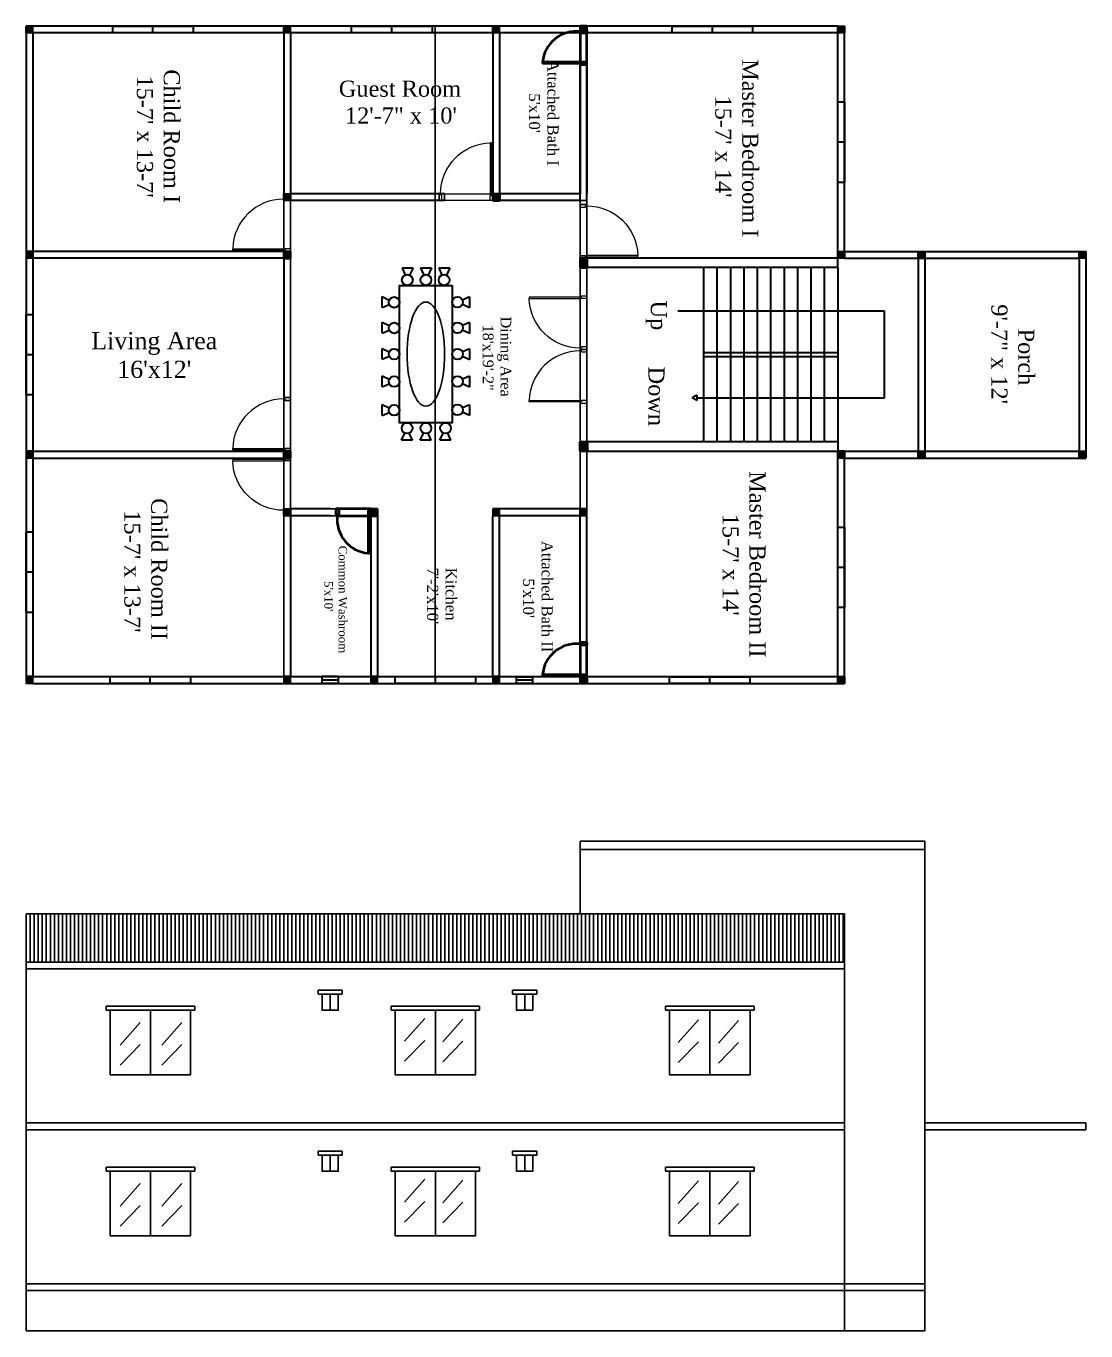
# Model space of a CAD drawing. Header units: inches. Extents: x -79350 to 491628, y -93215 to 155882.
# Drawn here: x 28920 to 29710, y -1580 to -607 of the extents above; entities that cross this region are included whole.
import ezdxf

# ---------------------------------------------------------------- set-up
doc = ezdxf.new("R2010")
doc.units = ezdxf.units.IN
doc.header["$MEASUREMENT"] = 0
doc.layers.get('0').update_dxf_attribs({"lineweight": 30})
for name, color, linetype, lineweight in [('Column', 1, 'Continuous', 30), ('Door window', 250, 'Continuous', 15), ('Letter', 7, 'Continuous', 20)]:
    doc.layers.add(name, color=color, linetype=linetype, lineweight=lineweight)
doc.layers.add('Door', color=7, linetype='Continuous', lineweight=40, true_color=0x763422)
doc.layers.add('Window', color=7, linetype='Continuous', lineweight=30, true_color=0x6b99dd)
for name, color, linetype in [('Furnitures', 30, 'Continuous'), ('Stairs', 7, 'Continuous'), ('Wall', 7, 'Continuous')]:
    doc.layers.add(name, color=color, linetype=linetype)
doc.styles.get("Standard").update_dxf_attribs({"font": 'times.ttf', "height": 12})
pattern_1 = [(315, (34111.52119, 4414.67365), (0.0883883476, 0.0883883476), [])]

# ---------------------------------------------------------------- blocks, each defined once
blk = doc.blocks.new('d1n')
at = {"color": 1}
blk.add_lwpolyline([(-1187.24, 1281.39), (-1192.24, 1281.39), (-1192.24, 1241.39), (-1187.24, 1241.39)], close=True, dxfattribs=at)
at = {"layer": 'Door window', "color": 1}
for points in [[(-1192.24, 1281.39), (-1192.24, 1279.39), (-1188.24, 1279.39), (-1188.24, 1280.39), (-1187.24, 1280.39), (-1187.24, 1281.39), (-1192.24, 1281.39)], [(-1187.24, 1280.39), (-1149.24, 1280.39), (-1149.24, 1279.39), (-1187.24, 1279.39), (-1187.24, 1280.39)], [(-1192.24, 1241.39), (-1192.24, 1243.39), (-1188.24, 1243.39), (-1188.24, 1242.39), (-1187.24, 1242.39), (-1187.24, 1241.39), (-1192.24, 1241.39)]]:
    blk.add_lwpolyline(points, dxfattribs=at)
blk.add_arc((-1187.24, 1280.4), 38.01, 270, 358.4722, dxfattribs=at)

msp = doc.modelspace()

# ---------------------------------------------------------------- hatches: boundary and pattern name
at = {"layer": 'Column'}
h = msp.add_hatch(dxfattribs=at)
h.set_pattern_fill('ANSI31', color=256, angle=-90)
h.set_pattern_definition(pattern_1)
h.paths.add_polyline_path([(29704.96, -779.75), (29709.93, -779.75), (29709.93, -774.75), (29704.96, -774.75)])
h.paths.add_polyline_path([(29704.96, -923.75), (29704.96, -928.75), (29709.93, -928.75), (29709.93, -923.75)])
h.paths.add_polyline_path([(29589.93, -779.75), (29589.93, -774.75), (29584.96, -774.75), (29584.96, -779.75)])
h.paths.add_polyline_path([(29589.93, -928.75), (29589.93, -923.75), (29584.96, -923.75), (29584.96, -928.75)])
h.paths.add_polyline_path([(29529.93, -779.75), (29529.93, -774.75), (29524.96, -774.75), (29524.96, -779.75)])
h.paths.add_polyline_path([(29529.93, -611.75), (29529.93, -606.75), (29524.96, -606.75), (29524.96, -611.75)])
h.paths.add_polyline_path([(29529.93, -928.75), (29529.93, -923.75), (29524.96, -923.75), (29524.96, -928.75)])
h.paths.add_polyline_path([(29524.96, -1096.75), (29529.93, -1096.75), (29529.93, -1091.75), (29524.96, -1091.75)])
h.paths.add_polyline_path([(29337.93, -611.75), (29337.93, -606.75), (29332.96, -606.75), (29332.96, -611.75)])
h.paths.add_polyline_path([(29337.93, -779.75), (29332.93, -779.75), (29332.93, -786.75), (29337.93, -786.75)])
h.paths.add_polyline_path([(29337.93, -966.75), (29332.93, -966.75), (29332.93, -971.75), (29337.93, -971.75)])
h.paths.add_polyline_path([(29338.22, -923.75), (29338.22, -916.75), (29332.93, -916.75), (29332.93, -923.75)])
h.paths.add_polyline_path([(29337.93, -1096.75), (29337.93, -1091.75), (29332.93, -1091.75), (29332.93, -1096.75)])
h.paths.add_polyline_path([(29116.93, -606.75), (29111.93, -606.75), (29111.93, -611.75), (29116.93, -611.75)])
h.paths.add_polyline_path([(29116.93, -736.75), (29116.93, -731.75), (29111.96, -731.75), (29111.96, -736.75)])
h.paths.add_polyline_path([(29116.93, -779.75), (29116.93, -774.74), (29111.93, -774.75), (29111.93, -779.75)])
h.paths.add_polyline_path([(29116.93, -923.75), (29111.93, -923.75), (29111.93, -928.75), (29116.93, -928.75)])
h.paths.add_polyline_path([(29111.96, -971.75), (29116.93, -971.75), (29116.93, -966.75), (29111.96, -966.75)])
h.paths.add_polyline_path([(29181.93, -971.75), (29181.93, -966.75), (29176.93, -966.75), (29176.93, -971.75)])
h.paths.add_polyline_path([(29272.93, -971.74), (29272.93, -966.75), (29267.93, -966.75), (29267.93, -971.74)])
h.paths.add_polyline_path([(29272.93, -1096.75), (29272.93, -1091.75), (29267.93, -1091.75), (29267.93, -1096.75)])
h.paths.add_polyline_path([(29181.93, -1096.75), (29181.93, -1091.75), (29176.93, -1091.75), (29176.93, -1096.75)])
h.paths.add_polyline_path([(29116.93, -1096.75), (29116.93, -1091.75), (29111.93, -1091.75), (29111.93, -1096.75)])
h.paths.add_polyline_path([(28924.93, -611.75), (28924.93, -606.75), (28919.93, -606.75), (28919.93, -611.75)])
h.paths.add_polyline_path([(28924.93, -779.75), (28924.93, -774.75), (28919.93, -774.75), (28919.93, -779.75)])
h.paths.add_polyline_path([(28924.93, -923.75), (28919.93, -923.75), (28919.93, -928.75), (28924.93, -928.75)])
h.paths.add_polyline_path([(28924.93, -1096.75), (28924.93, -1091.75), (28919.93, -1091.75), (28919.93, -1096.75)])
h = msp.add_hatch(dxfattribs=at)
h.set_pattern_fill('ANSI31', color=256, angle=-90)
h.set_pattern_definition(pattern_1)
h.paths.add_polyline_path([(29272.93, -611.75), (29272.93, -606.75), (29267.93, -606.75), (29267.93, -611.75)])
h.paths.add_polyline_path([(29272.93, -736.75), (29272.93, -731.75), (29267.93, -731.75), (29267.93, -736.75)])

# ---------------------------------------------------------------- linework, layer by layer
for p, q in [((28924.93, -606.75), (28919.93, -606.75)), ((28919.93, -611.75), (28919.93, -606.75)), ((28919.93, -611.75), (28919.93, -1091.75)), ((29524.93, -606.75), (28924.93, -606.75)), ((28924.93, -611.75), (28924.93, -1091.75)), ((29524.93, -611.75), (28924.93, -611.75)), ((29111.93, -611.75), (29111.93, -736.75)), ((29116.93, -611.75), (29116.93, -736.75)), ((29267.93, -611.75), (29267.93, -731.75)), ((29272.93, -611.75), (29272.93, -731.75)), ((29524.93, -606.75), (29529.93, -606.75)), ((29524.93, -779.75), (29524.93, -611.75)), ((29529.93, -611.75), (29529.93, -606.75)), ((29529.93, -774.75), (29529.93, -611.75)), ((29332.93, -736.75), (29332.93, -635.08)), ((29332.93, -635.08), (29332.93, -731.75)), ((29337.93, -736.75), (29337.93, -635.75)), ((29337.93, -635.75), (29337.93, -731.75)), ((29231.93, -731.75), (29116.93, -731.75)), ((29231.93, -736.75), (29116.93, -736.75)), ((29332.93, -731.75), (29267.93, -731.75)), ((29332.93, -736.75), (29267.93, -736.75)), ((29111.93, -774.75), (28924.93, -774.75)), ((29116.93, -774.74), (29116.93, -779.75)), ((29529.93, -774.75), (29704.93, -774.75)), ((29704.93, -774.75), (29709.93, -774.75)), ((29709.93, -779.75), (29709.93, -774.75)), ((29111.93, -779.75), (28924.93, -779.75)), ((29111.93, -779.75), (29111.93, -885.75)), ((29332.93, -786.75), (29332.93, -779.75)), ((29380.93, -786.75), (29332.93, -786.75)), ((29337.93, -779.75), (29337.93, -779.63)), ((29524.93, -779.75), (29337.93, -779.75)), ((29524.93, -786.75), (29380.93, -786.75)), ((29529.93, -779.75), (29524.93, -779.75)), ((29524.93, -786.75), (29524.93, -779.75)), ((29529.93, -779.75), (29704.93, -779.75)), ((29584.93, -779.75), (29584.93, -923.75)), ((29589.93, -779.75), (29589.93, -923.75)), ((29704.93, -779.75), (29704.93, -923.75)), ((29709.93, -779.75), (29709.93, -923.75)), ((28924.93, -923.75), (29111.93, -923.75)), ((29116.93, -923.75), (29116.93, -928.75)), ((29380.93, -916.75), (29332.93, -916.75)), ((29332.93, -916.75), (29332.93, -923.75)), ((29337.93, -923.75), (29524.93, -923.75)), ((29524.93, -916.75), (29380.93, -916.75)), ((29524.93, -916.75), (29524.93, -923.75)), ((29524.93, -1091.75), (29524.93, -923.75)), ((29529.93, -923.75), (29524.93, -923.75)), ((29529.93, -923.75), (29704.93, -923.75)), ((29709.93, -923.75), (29709.93, -928.75)), ((28924.93, -928.75), (29111.93, -928.75)), ((29529.93, -1091.75), (29529.93, -928.75)), ((29529.93, -928.75), (29704.93, -928.75)), ((29704.93, -928.75), (29709.93, -928.75)), ((29116.93, -966.75), (29116.93, -1091.75)), ((29146.93, -966.75), (29116.93, -966.75)), ((29146.93, -971.75), (29116.93, -971.75)), ((29176.93, -971.75), (29176.93, -1091.75)), ((29181.93, -971.75), (29181.93, -1091.75)), ((29332.93, -966.75), (29267.93, -966.75)), ((29267.93, -1091.75), (29267.93, -971.75)), ((29272.93, -1091.75), (29272.93, -971.75)), ((29332.93, -971.75), (29272.93, -971.75)), ((29332.93, -1067.75), (29332.93, -966.75)), ((29332.93, -1067.75), (29332.93, -971.75)), ((29337.93, -1067.75), (29337.93, -966.75)), ((28919.93, -1091.75), (28919.93, -1096.75)), ((28924.93, -1096.75), (28919.93, -1096.75)), ((28924.93, -1091.75), (29524.93, -1091.75)), ((28924.93, -1096.75), (29524.93, -1096.75)), ((29524.93, -1096.75), (29529.93, -1096.75)), ((29529.93, -1091.75), (29529.93, -1096.75))]:
    msp.add_line(p, q)
at = {"color": 30}
for p, q in [((29200.22, -787.05), (29208.35, -787.05)), ((29200.22, -787.05), (29202.52, -792.35)), ((29208.35, -787.05), (29205.82, -792.41)), ((29214.04, -787.05), (29222.17, -787.05)), ((29214.04, -787.05), (29216.33, -792.35)), ((29222.17, -787.05), (29219.64, -792.41)), ((29227.6, -787.05), (29235.73, -787.05)), ((29227.6, -787.05), (29229.89, -792.35)), ((29235.73, -787.05), (29233.2, -792.41)), ((29185.33, -816.57), (29185.33, -808.44)), ((29185.33, -808.44), (29190.69, -810.97)), ((29185.33, -816.57), (29190.63, -814.28)), ((29250.48, -816.81), (29245.12, -814.28)), ((29250.48, -808.67), (29245.18, -810.97)), ((29250.48, -808.67), (29250.48, -816.81)), ((29185.33, -835.68), (29185.33, -827.54)), ((29185.33, -827.54), (29190.69, -830.07)), ((29185.33, -835.68), (29190.63, -833.38)), ((29250.52, -835.9), (29245.17, -833.37)), ((29250.52, -827.77), (29245.22, -830.06)), ((29250.52, -827.77), (29250.52, -835.9)), ((29185.33, -855.18), (29185.33, -847.05)), ((29185.33, -847.05), (29190.69, -849.58)), ((29185.33, -855.18), (29190.63, -852.89)), ((29250.52, -855.54), (29245.17, -853.01)), ((29250.52, -847.4), (29245.22, -849.7)), ((29250.52, -847.4), (29250.52, -855.54)), ((29185.33, -875.66), (29185.33, -867.52)), ((29185.33, -867.52), (29190.69, -870.05)), ((29185.33, -875.66), (29190.63, -873.36)), ((29250.52, -875.88), (29245.17, -873.35)), ((29250.52, -867.75), (29245.22, -870.04)), ((29250.52, -867.75), (29250.52, -875.88)), ((29185.33, -897.04), (29185.33, -888.9)), ((29185.33, -888.9), (29190.69, -891.43)), ((29185.33, -897.04), (29190.63, -894.74)), ((29250.52, -897.13), (29245.17, -894.6)), ((29250.52, -889), (29245.22, -891.3)), ((29250.52, -889), (29250.52, -897.13)), ((29199.72, -915.53), (29202.25, -910.18)), ((29207.85, -915.53), (29205.56, -910.23)), ((29213.68, -915.53), (29216.21, -910.18)), ((29221.82, -915.53), (29219.52, -910.23)), ((29228.36, -915.53), (29230.89, -910.18)), ((29236.49, -915.53), (29234.2, -910.23)), ((29207.85, -915.53), (29199.72, -915.53)), ((29221.82, -915.53), (29213.68, -915.53)), ((29236.49, -915.53), (29228.36, -915.53))]:
    msp.add_line(p, q, dxfattribs=at)
at = {"color": 200}
for p, q in [((29424.93, -786.75), (29424.93, -916.75)), ((29434.93, -786.75), (29434.93, -916.75)), ((29444.93, -786.75), (29444.93, -916.75)), ((29454.93, -786.75), (29454.93, -916.75)), ((29464.93, -786.75), (29464.93, -916.75)), ((29474.93, -786.75), (29474.93, -916.75)), ((29484.93, -786.75), (29484.93, -916.75)), ((29494.93, -786.75), (29494.93, -916.75)), ((29504.93, -786.75), (29504.93, -916.75)), ((29514.93, -786.75), (29514.93, -916.75)), ((29524.93, -786.75), (29524.93, -916.75)), ((29559.85, -819.36), (29405.69, -819.36)), ((29559.85, -883.84), (29559.85, -819.36)), ((29524.93, -850.25), (29424.93, -850.25)), ((29524.93, -853.25), (29424.93, -853.25)), ((29419.96, -881.81), (29416.53, -883.84)), ((29416.53, -883.84), (29416.53, -883.84)), ((29419.96, -885.85), (29416.53, -883.84)), ((29419.96, -881.81), (29419.96, -885.85)), ((29419.96, -883.84), (29559.85, -883.84))]:
    msp.add_line(p, q, dxfattribs=at)
at = {"color": 30}
msp.add_lwpolyline([(29237.53, -800.05), (29237.53, -902.54), (29198.33, -902.54), (29198.33, -800.05)], close=True, dxfattribs=at)
for centre in [(29204.11, -796.04), (29217.93, -796.04), (29231.49, -796.04), (29194.31, -812.68), (29241.5, -812.56), (29194.31, -831.79), (29241.54, -831.66), (29194.31, -851.29), (29241.54, -851.29), (29194.31, -871.77), (29241.54, -871.64), (29194.31, -893.15), (29241.54, -892.89), (29203.96, -906.55), (29217.93, -906.55), (29232.6, -906.55)]:
    msp.add_circle(centre, 4.01, dxfattribs=at)
at = {"layer": 'Column'}
for p, q in [((28924.93, -606.75), (28919.93, -606.75)), ((28919.93, -606.75), (28919.93, -611.75)), ((28924.93, -611.75), (28919.93, -611.75)), ((28924.93, -611.75), (28924.93, -606.75)), ((29111.93, -611.75), (29111.93, -606.75)), ((29116.93, -606.75), (29111.93, -606.75)), ((29116.93, -611.75), (29111.93, -611.75)), ((29116.93, -611.75), (29116.93, -606.75)), ((29267.93, -611.75), (29267.93, -606.75)), ((29272.93, -606.75), (29267.93, -606.75)), ((29272.93, -611.75), (29267.93, -611.75)), ((29272.93, -611.75), (29272.93, -606.75)), ((29332.96, -611.75), (29332.96, -606.75)), ((29332.96, -606.75), (29337.93, -606.75)), ((29337.93, -611.75), (29332.96, -611.75)), ((29337.93, -606.75), (29337.93, -611.75)), ((29524.96, -611.75), (29524.96, -606.75)), ((29524.96, -606.75), (29529.93, -606.75)), ((29529.93, -611.75), (29524.96, -611.75)), ((29529.93, -606.75), (29529.93, -611.75)), ((29111.96, -736.75), (29111.96, -731.75)), ((29111.96, -731.75), (29116.93, -731.75)), ((29116.93, -736.75), (29111.96, -736.75)), ((29116.93, -731.75), (29116.93, -736.75)), ((29267.93, -736.75), (29267.93, -731.75)), ((29267.93, -731.75), (29272.93, -731.75)), ((29272.93, -736.75), (29267.93, -736.75)), ((29272.93, -731.75), (29272.93, -736.75)), ((28924.93, -774.75), (28919.93, -774.75)), ((28919.93, -774.75), (28919.93, -779.75)), ((28924.93, -779.75), (28924.93, -774.75)), ((29111.93, -774.75), (29116.93, -774.74)), ((29111.93, -779.75), (29111.93, -774.75)), ((29116.93, -774.74), (29116.93, -779.75)), ((29524.96, -779.75), (29524.96, -774.75)), ((29524.96, -774.75), (29529.93, -774.75)), ((29529.93, -774.75), (29529.93, -779.75)), ((29584.96, -779.75), (29584.96, -774.75)), ((29584.96, -774.75), (29589.93, -774.75)), ((29589.93, -774.75), (29589.93, -779.75)), ((29704.96, -779.75), (29704.96, -774.75)), ((29704.96, -774.75), (29709.93, -774.75)), ((29709.93, -774.75), (29709.93, -779.75)), ((28924.93, -779.75), (28919.93, -779.75)), ((29116.93, -779.75), (29111.93, -779.75)), ((29332.93, -786.75), (29332.93, -779.75)), ((29332.93, -779.75), (29337.93, -779.75)), ((29337.93, -786.75), (29332.93, -786.75)), ((29337.93, -779.75), (29337.93, -786.75)), ((29529.93, -779.75), (29524.96, -779.75)), ((29589.93, -779.75), (29584.96, -779.75)), ((29709.93, -779.75), (29704.96, -779.75)), ((28924.93, -923.75), (28919.93, -923.75)), ((28919.93, -923.75), (28919.93, -928.75)), ((28924.93, -928.75), (28924.93, -923.75)), ((29111.93, -928.75), (29111.93, -923.75)), ((29116.93, -923.75), (29111.93, -923.75)), ((29116.93, -923.75), (29116.93, -928.75)), ((29332.93, -923.75), (29332.93, -916.75)), ((29332.93, -916.75), (29338.22, -916.75)), ((29338.22, -923.75), (29332.93, -923.75)), ((29338.22, -916.75), (29338.22, -923.75)), ((29524.96, -928.75), (29524.96, -923.75)), ((29524.96, -923.75), (29529.93, -923.75)), ((29529.93, -923.75), (29529.93, -928.75)), ((29584.96, -928.75), (29584.96, -923.75)), ((29584.96, -923.75), (29589.93, -923.75)), ((29589.93, -923.75), (29589.93, -928.75)), ((29704.96, -928.75), (29704.96, -923.75)), ((29704.96, -923.75), (29709.93, -923.75)), ((29709.93, -923.75), (29709.93, -928.75)), ((28924.93, -928.75), (28919.93, -928.75)), ((29116.93, -928.75), (29111.93, -928.75)), ((29529.93, -928.75), (29524.96, -928.75)), ((29589.93, -928.75), (29584.96, -928.75)), ((29709.93, -928.75), (29704.96, -928.75)), ((29111.96, -971.75), (29111.96, -966.75)), ((29111.96, -966.75), (29116.93, -966.75)), ((29116.93, -971.75), (29111.96, -971.75)), ((29116.93, -966.75), (29116.93, -971.75)), ((29176.93, -971.75), (29176.93, -966.75)), ((29176.93, -966.75), (29181.93, -966.75)), ((29181.93, -971.75), (29176.93, -971.75)), ((29181.93, -966.75), (29181.93, -971.75)), ((29267.93, -971.75), (29267.88, -971.75)), ((29272.93, -966.74), (29267.93, -966.74)), ((29267.93, -966.74), (29267.93, -971.74)), ((29272.93, -971.74), (29267.93, -971.74)), ((29272.93, -971.74), (29272.93, -966.74)), ((29337.93, -966.75), (29332.93, -966.75)), ((29332.93, -966.75), (29332.93, -971.75)), ((29337.93, -971.75), (29332.93, -971.75)), ((29337.93, -971.75), (29337.93, -966.75)), ((28924.93, -1091.75), (28919.93, -1091.75)), ((28919.93, -1091.75), (28919.93, -1096.75)), ((28924.93, -1096.75), (28919.93, -1096.75)), ((28924.93, -1096.75), (28924.93, -1091.75)), ((29116.93, -1091.75), (29111.93, -1091.75)), ((29111.93, -1091.75), (29111.93, -1096.75)), ((29116.93, -1096.75), (29111.93, -1096.75)), ((29116.93, -1096.75), (29116.93, -1091.75)), ((29181.93, -1091.75), (29176.93, -1091.75)), ((29176.93, -1091.75), (29176.93, -1096.75)), ((29181.93, -1096.75), (29176.93, -1096.75)), ((29181.93, -1096.75), (29181.93, -1091.75)), ((29272.93, -1091.75), (29267.93, -1091.75)), ((29267.93, -1091.75), (29267.93, -1096.75)), ((29272.93, -1096.75), (29267.93, -1096.75)), ((29272.93, -1096.75), (29272.93, -1091.75)), ((29332.93, -1096.75), (29332.93, -1091.75)), ((29332.93, -1091.75), (29337.93, -1091.75)), ((29337.93, -1096.75), (29332.93, -1096.75)), ((29337.93, -1091.75), (29337.93, -1096.75)), ((29524.96, -1096.75), (29524.96, -1091.75)), ((29524.96, -1091.75), (29529.93, -1091.75)), ((29529.93, -1096.75), (29524.96, -1096.75)), ((29529.93, -1091.75), (29529.93, -1096.75))]:
    msp.add_line(p, q, dxfattribs=at)
at = {"layer": 'Door'}
for p, q in [((29337.93, -609.75), (29332.93, -609.75)), ((29332.93, -610.75), (29332.93, -609.75)), ((29337.93, -609.75), (29332.93, -609.75)), ((29332.93, -609.75), (29332.93, -633.75)), ((29333.93, -610.75), (29332.93, -610.75)), ((29332.93, -611.75), (29337.93, -611.75)), ((29337.93, -606.75), (29332.96, -606.75)), ((29332.96, -606.75), (29332.96, -611.75)), ((29332.96, -611.75), (29335.43, -611.75)), ((29333.93, -611.75), (29333.93, -610.75)), ((29337.93, -611.75), (29333.93, -611.75)), ((29337.93, -611.75), (29337.93, -606.75)), ((29337.93, -609.75), (29337.93, -611.75)), ((29337.93, -633.75), (29337.93, -609.75)), ((29332.93, -633.75), (29304.93, -633.75)), ((29304.93, -633.75), (29304.93, -634.75)), ((29332.93, -634.75), (29304.93, -634.75)), ((29332.93, -634.75), (29332.93, -633.75)), ((29333.93, -634.75), (29332.93, -634.75)), ((29332.93, -634.75), (29332.93, -635.75)), ((29337.93, -635.75), (29332.93, -635.75)), ((29337.93, -633.75), (29333.93, -633.75)), ((29333.93, -633.75), (29333.93, -634.75)), ((29335.43, -635.75), (29335.43, -635.75)), ((29337.93, -635.75), (29337.93, -633.75)), ((29267.93, -731.75), (29272.93, -731.75)), ((29267.93, -731.75), (29267.93, -736.75)), ((29267.93, -736.75), (29272.93, -736.75)), ((29272.93, -736.75), (29268.16, -736.75)), ((29272.93, -731.75), (29272.93, -736.75)), ((29111.93, -774.75), (29116.93, -774.74)), ((29111.93, -774.75), (29111.93, -779.75)), ((29116.93, -779.75), (29116.93, -774.74)), ((29116.93, -774.74), (29116.93, -774.74)), ((29111.93, -779.75), (29116.93, -779.75)), ((29337.93, -779.75), (29332.93, -779.75)), ((29332.93, -779.75), (29332.93, -786.75)), ((29332.93, -786.75), (29337.93, -786.75)), ((29337.93, -779.75), (29337.93, -786.75)), ((29116.93, -923.75), (29111.93, -923.75)), ((29111.93, -923.75), (29111.93, -928.75)), ((29116.93, -928.75), (29116.93, -923.75)), ((29332.93, -923.75), (29332.93, -916.75)), ((29332.93, -916.75), (29338.22, -916.75)), ((29337.93, -923.75), (29332.93, -923.75)), ((29337.93, -923.75), (29338.22, -923.75)), ((29338.22, -916.75), (29338.22, -923.75)), ((29111.93, -928.75), (29116.93, -928.75)), ((29150.93, -966.75), (29150.93, -971.75)), ((29150.93, -966.75), (29152.93, -966.75)), ((29174.93, -966.75), (29150.93, -966.75)), ((29150.93, -966.75), (29150.93, -971.75)), ((29151.93, -971.75), (29150.93, -971.75)), ((29150.93, -971.75), (29174.93, -971.75)), ((29151.93, -970.75), (29151.93, -971.75)), ((29152.93, -970.75), (29151.93, -970.75)), ((29152.93, -966.75), (29152.93, -970.75)), ((29176.93, -966.75), (29174.93, -966.75)), ((29174.93, -966.75), (29174.93, -970.75)), ((29174.93, -970.75), (29175.93, -970.75)), ((29175.93, -971.75), (29174.93, -971.75)), ((29174.93, -971.75), (29174.93, -999.75)), ((29175.93, -970.75), (29175.93, -971.75)), ((29175.93, -971.75), (29176.93, -971.75)), ((29175.93, -971.75), (29175.93, -999.75)), ((29176.93, -971.75), (29176.93, -966.75)), ((29176.93, -966.75), (29181.93, -966.75)), ((29176.93, -966.75), (29176.93, -971.75)), ((29176.93, -971.75), (29181.93, -971.75)), ((29181.93, -971.75), (29181.93, -966.75)), ((29174.93, -999.75), (29175.93, -999.75)), ((29337.93, -1066.33), (29332.93, -1066.33)), ((29332.93, -1067.33), (29332.93, -1066.33)), ((29337.93, -1066.33), (29332.93, -1066.33)), ((29332.93, -1066.33), (29332.93, -1090.33)), ((29333.93, -1067.33), (29332.93, -1067.33)), ((29333.93, -1068.33), (29333.93, -1067.33)), ((29337.93, -1068.33), (29333.93, -1068.33)), ((29337.93, -1066.33), (29337.93, -1068.33)), ((29337.93, -1090.33), (29337.93, -1066.33)), ((29332.93, -1090.33), (29304.93, -1090.33)), ((29304.93, -1090.33), (29304.93, -1091.33)), ((29332.93, -1091.33), (29304.93, -1091.33)), ((29332.93, -1091.33), (29332.93, -1090.33)), ((29333.93, -1091.33), (29332.93, -1091.33)), ((29332.93, -1091.33), (29332.93, -1092.33)), ((29332.93, -1091.75), (29332.93, -1096.75)), ((29332.93, -1091.75), (29337.93, -1091.75)), ((29337.93, -1092.33), (29332.93, -1092.33)), ((29337.93, -1096.75), (29332.93, -1096.75)), ((29337.93, -1090.33), (29333.93, -1090.33)), ((29333.93, -1090.33), (29333.93, -1091.33)), ((29337.93, -1092.33), (29337.93, -1090.33)), ((29337.93, -1091.75), (29337.93, -1096.75))]:
    msp.add_line(p, q, dxfattribs=at)
for centre, radius, start, end in [((29330.25, -636.04), 25.43, 83.96661, 174.83471), ((29330.25, -636.04), 25.43, 72.43884, 72.77277), ((29115.32, -776.02), 39.41, 94.88382, 94.93654), ((29177.22, -974.42), 25.43, 173.96661, 264.83471), ((29177.22, -974.42), 25.43, 162.43884, 162.77277), ((29330.25, -1092.62), 25.43, 83.96661, 174.83471), ((29330.25, -1092.62), 25.43, 72.43884, 72.77277)]:
    msp.add_arc(centre, radius, start, end, dxfattribs=at)
at = {"layer": 'Furnitures'}
msp.add_ellipse((29217.93, -851.29), major_axis=(0, -38.81), ratio=0.360547, dxfattribs=at)
at = {"layer": 'Wall'}
for p, q in [((29111.93, -1096.75), (29111.93, -606.75)), ((29116.93, -1096.75), (29116.93, -606.75)), ((29224.93, -606.75), (29224.93, -1096.75)), ((29332.93, -606.75), (29332.93, -1096.75)), ((29337.93, -606.75), (29337.93, -1096.75)), ((29231.93, -731.75), (29231.93, -736.75)), ((29332.93, -736.75), (29337.93, -736.75)), ((29116.93, -779.75), (29116.93, -885.75)), ((29332.93, -786.75), (29332.93, -827.75)), ((29337.93, -786.75), (29337.93, -851.75)), ((29332.93, -875.75), (29332.93, -916.75)), ((29337.93, -875.75), (29337.93, -916.75)), ((29111.96, -885.75), (29116.93, -885.75)), ((29111.96, -971.75), (29111.96, -1091.75)), ((29146.93, -966.75), (29150.93, -966.75)), ((29146.93, -971.75), (29150.93, -971.75)), ((29337.93, -1067.75), (29332.93, -1067.75)), ((28920, -1304.5), (28920, -1268.5)), ((29530, -1268.5), (28920, -1268.5)), ((28923, -1304.5), (28923, -1268.5)), ((28926, -1304.5), (28926, -1268.5)), ((28929, -1304.5), (28929, -1268.5)), ((28932, -1304.5), (28932, -1268.5)), ((28935, -1304.5), (28935, -1268.5)), ((28938, -1304.5), (28938, -1268.5)), ((28941, -1304.5), (28941, -1268.5)), ((28944, -1304.5), (28944, -1268.5)), ((29530, -1304.5), (29530, -1268.5)), ((29155.59, -1325.5), (29137.59, -1325.5)), ((29137.59, -1325.5), (29137.59, -1328.5)), ((29140.59, -1328.5), (29137.59, -1328.5)), ((29146.59, -1328.5), (29146.59, -1340.5)), ((29152.59, -1328.5), (29155.59, -1328.5)), ((29155.59, -1328.5), (29155.59, -1325.5)), ((29282.59, -1328.5), (29282.59, -1325.5)), ((29282.59, -1325.5), (29300.59, -1325.5)), ((29285.59, -1328.5), (29282.59, -1328.5)), ((29291.59, -1328.5), (29291.59, -1340.5)), ((29297.59, -1328.5), (29300.59, -1328.5)), ((29300.59, -1328.5), (29300.59, -1325.5)), ((28979.59, -1340.5), (28979.59, -1337.5)), ((28979.59, -1337.5), (29045.59, -1337.5)), ((28982.59, -1340.5), (28979.59, -1340.5)), ((29012.59, -1340.5), (29012.59, -1388.5)), ((29042.59, -1340.5), (29045.59, -1340.5)), ((29045.59, -1340.5), (29045.59, -1337.5)), ((29192, -1340.5), (29192, -1337.5)), ((29192, -1337.5), (29258, -1337.5)), ((29195, -1340.5), (29192, -1340.5)), ((29225, -1340.5), (29225, -1388.5)), ((29255, -1340.5), (29258, -1340.5)), ((29258, -1337.5), (29258, -1340.5)), ((29396.59, -1340.5), (29396.59, -1337.5)), ((29396.59, -1337.5), (29462.59, -1337.5)), ((29399.59, -1340.5), (29396.59, -1340.5)), ((29429.59, -1340.5), (29429.59, -1388.5)), ((29459.59, -1340.5), (29462.59, -1340.5)), ((29462.59, -1337.5), (29462.57, -1340.5)), ((29005.07, -1349.5), (28990.07, -1366.5)), ((29036.07, -1349.5), (29021.07, -1366.5)), ((29217.07, -1346.5), (29202.07, -1363.5)), ((29245.57, -1347), (29230.57, -1364)), ((29421.07, -1347.5), (29406.07, -1364.5)), ((29451.07, -1348), (29436.07, -1365)), ((29005.07, -1366), (28990.07, -1381.5)), ((29036.07, -1366), (29021.07, -1381.5)), ((29217.07, -1363), (29202.07, -1378.5)), ((29245.57, -1363.5), (29230.57, -1379)), ((29421.07, -1364), (29406.07, -1379.5)), ((29451.07, -1364.5), (29436.07, -1380)), ((29155.59, -1445.5), (29137.59, -1445.5)), ((29137.59, -1445.5), (29137.59, -1448.5)), ((29140.59, -1448.5), (29137.59, -1448.5)), ((29146.59, -1448.5), (29146.59, -1460.5)), ((29152.59, -1448.5), (29155.59, -1448.5)), ((29155.59, -1448.5), (29155.59, -1445.5)), ((29282.59, -1448.5), (29282.59, -1445.5)), ((29282.59, -1445.5), (29300.59, -1445.5)), ((29285.59, -1448.5), (29282.59, -1448.5)), ((29291.59, -1448.5), (29291.59, -1460.5)), ((29297.59, -1448.5), (29300.59, -1448.5)), ((29300.59, -1448.5), (29300.59, -1445.5)), ((28979.59, -1460.5), (28979.59, -1457.5)), ((28979.59, -1457.5), (29045.59, -1457.5)), ((29045.59, -1460.5), (29045.59, -1457.5)), ((29192, -1460.5), (29192, -1457.5)), ((29192, -1457.5), (29258, -1457.5)), ((29258, -1457.5), (29258, -1460.5)), ((29396.59, -1460.5), (29396.59, -1457.5)), ((29396.59, -1457.5), (29462.59, -1457.5)), ((29462.59, -1457.5), (29462.57, -1460.5)), ((28982.59, -1460.5), (28979.59, -1460.5)), ((29012.59, -1460.5), (29012.59, -1508.5)), ((29042.59, -1460.5), (29045.59, -1460.5)), ((29195, -1460.5), (29192, -1460.5)), ((29217.07, -1466.5), (29202.07, -1483.5)), ((29225, -1460.5), (29225, -1508.5)), ((29245.57, -1467), (29230.57, -1484)), ((29255, -1460.5), (29258, -1460.5)), ((29399.59, -1460.5), (29396.59, -1460.5)), ((29421.07, -1467.5), (29406.07, -1484.5)), ((29429.59, -1460.5), (29429.59, -1508.5)), ((29451.07, -1468), (29436.07, -1485)), ((29459.59, -1460.5), (29462.59, -1460.5)), ((29005.07, -1469.5), (28990.07, -1486.5)), ((29036.07, -1469.5), (29021.07, -1486.5)), ((29005.07, -1486), (28990.07, -1501.5)), ((29036.07, -1486), (29021.07, -1501.5)), ((29217.07, -1483), (29202.07, -1498.5)), ((29245.57, -1483.5), (29230.57, -1499)), ((29421.07, -1484), (29406.07, -1499.5)), ((29451.07, -1484.5), (29436.07, -1500)), ((28920, -1549.5), (28920, -1544.5)), ((29530, -1544.5), (29530, -1549.5)), ((29530, -1549.5), (28920, -1549.5)), ((28920, -1549.5), (28920, -1579.5)), ((29530, -1579.5), (29530, -1549.5)), ((28920, -1579.5), (29530, -1579.5))]:
    msp.add_line(p, q, dxfattribs=at)
at = {"layer": 'Wall', "color": 1}
for p, q in [((29332.93, -1214.5), (29589.93, -1214.5)), ((29332.93, -1214.5), (29332.93, -1220.5)), ((29589.93, -1214.5), (29589.93, -1220.5)), ((29332.93, -1268.5), (29332.93, -1220.5)), ((29332.93, -1220.5), (29589.93, -1220.5)), ((29589.93, -1220.5), (29589.93, -1579.5)), ((29589.93, -1424.5), (29709.93, -1424.5)), ((29589.93, -1429.5), (29709.93, -1429.5)), ((29709.93, -1424.5), (29709.93, -1429.5)), ((29530, -1544.5), (29589.93, -1544.5)), ((29530, -1549.5), (29589.93, -1549.5)), ((29589.93, -1579.5), (29530, -1579.5))]:
    msp.add_line(p, q, dxfattribs=at)
at = {"layer": 'Wall', "color": 7}
for p, q in [((28944, -1304.5), (28944, -1268.5)), ((28947, -1304.5), (28947, -1268.5)), ((28950, -1304.5), (28950, -1268.5)), ((28953, -1304.5), (28953, -1268.5)), ((28956, -1304.5), (28956, -1268.5)), ((28959, -1304.5), (28959, -1268.5)), ((28962, -1304.5), (28962, -1268.5)), ((28965, -1304.5), (28965, -1268.5)), ((28965, -1304.5), (28965, -1268.5)), ((28968, -1304.5), (28968, -1268.5)), ((28971, -1304.5), (28971, -1268.5)), ((28974, -1304.5), (28974, -1268.5)), ((28977, -1304.5), (28977, -1268.5)), ((28980, -1304.5), (28980, -1268.5)), ((28983, -1304.5), (28983, -1268.5)), ((28986, -1304.5), (28986, -1268.5)), ((28986, -1304.5), (28986, -1268.5)), ((28989, -1304.5), (28989, -1268.5)), ((28992, -1304.5), (28992, -1268.5)), ((28995, -1304.5), (28995, -1268.5)), ((28998, -1304.5), (28998, -1268.5)), ((29001, -1304.5), (29001, -1268.5)), ((29004, -1304.5), (29004, -1268.5)), ((29007, -1304.5), (29007, -1268.5)), ((29007, -1304.5), (29007, -1268.5)), ((29010, -1304.5), (29010, -1268.5)), ((29013, -1304.5), (29013, -1268.5)), ((29016, -1304.5), (29016, -1268.5)), ((29019, -1304.5), (29019, -1268.5)), ((29022, -1304.5), (29022, -1268.5)), ((29025, -1304.5), (29025, -1268.5)), ((29028, -1304.5), (29028, -1268.5)), ((29028, -1304.5), (29028, -1268.5)), ((29031, -1304.5), (29031, -1268.5)), ((29034, -1304.5), (29034, -1268.5)), ((29037, -1304.5), (29037, -1268.5)), ((29040, -1304.5), (29040, -1268.5)), ((29043, -1304.5), (29043, -1268.5)), ((29046, -1304.5), (29046, -1268.5)), ((29049, -1304.5), (29049, -1268.5)), ((29049, -1304.5), (29049, -1268.5)), ((29052, -1304.5), (29052, -1268.5)), ((29055, -1304.5), (29055, -1268.5)), ((29058, -1304.5), (29058, -1268.5)), ((29061, -1304.5), (29061, -1268.5)), ((29064, -1304.5), (29064, -1268.5)), ((29067, -1304.5), (29067, -1268.5)), ((29070, -1304.5), (29070, -1268.5)), ((29070, -1304.5), (29070, -1268.5)), ((29073, -1304.5), (29073, -1268.5)), ((29076, -1304.5), (29076, -1268.5)), ((29079, -1304.5), (29079, -1268.5)), ((29082, -1304.5), (29082, -1268.5)), ((29085, -1304.5), (29085, -1268.5)), ((29088, -1304.5), (29088, -1268.5)), ((29091, -1304.5), (29091, -1268.5)), ((29091, -1304.5), (29091, -1268.5)), ((29094, -1304.5), (29094, -1268.5)), ((29097, -1304.5), (29097, -1268.5)), ((29100, -1304.5), (29100, -1268.5)), ((29103, -1304.5), (29103, -1268.5)), ((29106, -1304.5), (29106, -1268.5)), ((29109, -1304.5), (29109, -1268.5)), ((29112, -1304.5), (29112, -1268.5)), ((29112, -1304.5), (29112, -1268.5)), ((29115, -1304.5), (29115, -1268.5)), ((29118, -1304.5), (29118, -1268.5)), ((29121, -1304.5), (29121, -1268.5)), ((29124, -1304.5), (29124, -1268.5)), ((29127, -1304.5), (29127, -1268.5)), ((29130, -1304.5), (29130, -1268.5)), ((29133, -1304.5), (29133, -1268.5)), ((29133, -1304.5), (29133, -1268.5)), ((29136, -1304.5), (29136, -1268.5)), ((29139, -1304.5), (29139, -1268.5)), ((29142, -1304.5), (29142, -1268.5)), ((29145, -1304.5), (29145, -1268.5)), ((29148, -1304.5), (29148, -1268.5)), ((29151, -1304.5), (29151, -1268.5)), ((29154, -1304.5), (29154, -1268.5)), ((29154, -1304.5), (29154, -1268.5)), ((29157, -1304.5), (29157, -1268.5)), ((29160, -1304.5), (29160, -1268.5)), ((29163, -1304.5), (29163, -1268.5)), ((29166, -1304.5), (29166, -1268.5)), ((29169, -1304.5), (29169, -1268.5)), ((29172, -1304.5), (29172, -1268.5)), ((29175, -1304.5), (29175, -1268.5)), ((29175, -1304.5), (29175, -1268.5)), ((29178, -1304.5), (29178, -1268.5)), ((29181, -1304.5), (29181, -1268.5)), ((29184, -1304.5), (29184, -1268.5)), ((29187, -1304.5), (29187, -1268.5)), ((29190, -1304.5), (29190, -1268.5)), ((29193, -1304.5), (29193, -1268.5)), ((29196, -1304.5), (29196, -1268.5)), ((29196, -1304.5), (29196, -1268.5)), ((29199, -1304.5), (29199, -1268.5)), ((29202, -1304.5), (29202, -1268.5)), ((29205, -1304.5), (29205, -1268.5)), ((29208, -1304.5), (29208, -1268.5)), ((29211, -1304.5), (29211, -1268.5)), ((29214, -1304.5), (29214, -1268.5)), ((29217, -1304.5), (29217, -1268.5)), ((29217, -1304.5), (29217, -1268.5)), ((29220, -1304.5), (29220, -1268.5)), ((29223, -1304.5), (29223, -1268.5)), ((29226, -1304.5), (29226, -1268.5)), ((29229, -1304.5), (29229, -1268.5)), ((29232, -1304.5), (29232, -1268.5)), ((29235, -1304.5), (29235, -1268.5)), ((29238, -1304.5), (29238, -1268.5)), ((29238, -1304.5), (29238, -1268.5)), ((29241, -1304.5), (29241, -1268.5)), ((29244, -1304.5), (29244, -1268.5)), ((29247, -1304.5), (29247, -1268.5)), ((29250, -1304.5), (29250, -1268.5)), ((29253, -1304.5), (29253, -1268.5)), ((29256, -1304.5), (29256, -1268.5)), ((29259, -1304.5), (29259, -1268.5)), ((29259, -1304.5), (29259, -1268.5)), ((29262, -1304.5), (29262, -1268.5)), ((29265, -1304.5), (29265, -1268.5)), ((29268, -1304.5), (29268, -1268.5)), ((29271, -1304.5), (29271, -1268.5)), ((29274, -1304.5), (29274, -1268.5)), ((29277, -1304.5), (29277, -1268.5)), ((29280, -1304.5), (29280, -1268.5)), ((29280, -1304.5), (29280, -1268.5)), ((29283, -1304.5), (29283, -1268.5)), ((29286, -1304.5), (29286, -1268.5)), ((29289, -1304.5), (29289, -1268.5)), ((29292, -1304.5), (29292, -1268.5)), ((29295, -1304.5), (29295, -1268.5)), ((29298, -1304.5), (29298, -1268.5)), ((29301, -1304.5), (29301, -1268.5)), ((29301, -1304.5), (29301, -1268.5)), ((29304, -1304.5), (29304, -1268.5)), ((29307, -1304.5), (29307, -1268.5)), ((29310, -1304.5), (29310, -1268.5)), ((29313, -1304.5), (29313, -1268.5)), ((29316, -1304.5), (29316, -1268.5)), ((29319, -1304.5), (29319, -1268.5)), ((29322, -1304.5), (29322, -1268.5)), ((29322, -1304.5), (29322, -1268.5)), ((29325, -1304.5), (29325, -1268.5)), ((29328, -1304.5), (29328, -1268.5)), ((29331, -1304.5), (29331, -1268.5)), ((29334, -1304.5), (29334, -1268.5)), ((29337, -1304.5), (29337, -1268.5)), ((29340, -1304.5), (29340, -1268.5)), ((29343, -1304.5), (29343, -1268.5)), ((29343, -1304.5), (29343, -1268.5)), ((29346, -1304.5), (29346, -1268.5)), ((29349, -1304.5), (29349, -1268.5)), ((29352, -1304.5), (29352, -1268.5)), ((29355, -1304.5), (29355, -1268.5)), ((29358, -1304.5), (29358, -1268.5)), ((29361, -1304.5), (29361, -1268.5)), ((29364, -1304.5), (29364, -1268.5)), ((29364, -1304.5), (29364, -1268.5)), ((29367, -1304.5), (29367, -1268.5)), ((29370, -1304.5), (29370, -1268.5)), ((29373, -1304.5), (29373, -1268.5)), ((29376, -1304.5), (29376, -1268.5)), ((29379, -1304.5), (29379, -1268.5)), ((29382, -1304.5), (29382, -1268.5)), ((29385, -1304.5), (29385, -1268.5)), ((29385, -1304.5), (29385, -1268.5)), ((29388, -1304.5), (29388, -1268.5)), ((29391, -1304.5), (29391, -1268.5)), ((29394, -1304.5), (29394, -1268.5)), ((29397, -1304.5), (29397, -1268.5)), ((29400, -1304.5), (29400, -1268.5)), ((29403, -1304.5), (29403, -1268.5)), ((29406, -1304.5), (29406, -1268.5)), ((29406, -1304.5), (29406, -1268.5)), ((29409, -1304.5), (29409, -1268.5)), ((29412, -1304.5), (29412, -1268.5)), ((29415, -1304.5), (29415, -1268.5)), ((29418, -1304.5), (29418, -1268.5)), ((29421, -1304.5), (29421, -1268.5)), ((29424, -1304.5), (29424, -1268.5)), ((29427, -1304.5), (29427, -1268.5)), ((29427, -1304.5), (29427, -1268.5)), ((29430, -1304.5), (29430, -1268.5)), ((29430, -1304.5), (29430, -1268.5)), ((29430, -1304.5), (29430, -1268.5)), ((29433, -1304.5), (29433, -1268.5)), ((29436, -1304.5), (29436, -1268.5)), ((29439, -1304.5), (29439, -1268.5)), ((29442, -1304.5), (29442, -1268.5)), ((29445, -1304.5), (29445, -1268.5)), ((29448, -1304.5), (29448, -1268.5)), ((29451, -1304.5), (29451, -1268.5)), ((29451, -1304.5), (29451, -1268.5)), ((29454, -1304.5), (29454, -1268.5)), ((29457, -1304.5), (29457, -1268.5)), ((29460, -1304.5), (29460, -1268.5)), ((29463, -1304.5), (29463, -1268.5)), ((29466, -1304.5), (29466, -1268.5)), ((29469, -1304.5), (29469, -1268.5)), ((29472, -1304.5), (29472, -1268.5)), ((29472, -1304.5), (29472, -1268.5)), ((29475, -1304.5), (29475, -1268.5)), ((29478, -1304.5), (29478, -1268.5)), ((29481, -1304.5), (29481, -1268.5)), ((29484, -1304.5), (29484, -1268.5)), ((29487, -1304.5), (29487, -1268.5)), ((29490, -1304.5), (29490, -1268.5)), ((29493, -1304.5), (29493, -1268.5)), ((29493, -1304.5), (29493, -1268.5)), ((29496, -1304.5), (29496, -1268.5)), ((29496, -1304.5), (29496, -1268.5)), ((29496, -1304.5), (29496, -1268.5)), ((29499, -1304.5), (29499, -1268.5)), ((29502, -1304.5), (29502, -1268.5)), ((29505, -1304.5), (29505, -1268.5)), ((29508, -1304.5), (29508, -1268.5)), ((29511, -1304.5), (29511, -1268.5)), ((29514, -1304.5), (29514, -1268.5)), ((29517, -1304.5), (29517, -1268.5)), ((29517, -1304.5), (29517, -1268.5)), ((29520, -1304.5), (29520, -1268.5)), ((29523, -1304.5), (29523, -1268.5)), ((29526, -1304.5), (29526, -1268.5)), ((29529, -1304.5), (29529, -1268.5))]:
    msp.add_line(p, q, dxfattribs=at)
at = {"layer": 'Wall'}
for points in [[(28920, -1304.5), (29530, -1304.5), (29530, -1424.5), (28920, -1424.5)], [(28920, -1304.5), (29530, -1304.5), (29530, -1309.5), (28920, -1309.5)], [(29140.59, -1328.5), (29152.59, -1328.5), (29152.59, -1340.5), (29140.59, -1340.5)], [(29285.59, -1328.5), (29297.59, -1328.5), (29297.59, -1340.5), (29285.59, -1340.5)], [(28982.59, -1340.5), (29042.59, -1340.5), (29042.59, -1388.5), (28982.59, -1388.5)], [(29195, -1340.5), (29255, -1340.5), (29255, -1388.5), (29195, -1388.5)], [(29399.59, -1340.5), (29459.59, -1340.5), (29459.59, -1388.5), (29399.59, -1388.5)], [(28920, -1424.5), (29530, -1424.5), (29530, -1544.5), (28920, -1544.5)], [(28920, -1424.5), (29530, -1424.5), (29530, -1429.5), (28920, -1429.5)], [(29140.59, -1448.5), (29152.59, -1448.5), (29152.59, -1460.5), (29140.59, -1460.5)], [(29285.59, -1448.5), (29297.59, -1448.5), (29297.59, -1460.5), (29285.59, -1460.5)], [(28982.59, -1460.5), (29042.59, -1460.5), (29042.59, -1508.5), (28982.59, -1508.5)], [(29195, -1460.5), (29255, -1460.5), (29255, -1508.5), (29195, -1508.5)], [(29399.59, -1460.5), (29459.59, -1460.5), (29459.59, -1508.5), (29399.59, -1508.5)]]:
    msp.add_lwpolyline(points, close=True, dxfattribs=at)
at = {"layer": 'Window'}
for p, q in [((28984.52, -611.75), (28984.52, -606.75)), ((28984.52, -606.75), (29044.52, -606.75)), ((29044.52, -611.75), (28984.52, -611.75)), ((29014.52, -611.75), (29014.52, -606.75)), ((29044.52, -606.75), (29044.52, -611.75)), ((29162.52, -611.75), (29162.52, -606.75)), ((29162.52, -606.75), (29222.52, -606.75)), ((29222.52, -611.75), (29162.52, -611.75)), ((29192.52, -611.75), (29192.52, -606.75)), ((29222.52, -606.75), (29222.52, -611.75)), ((29401.52, -611.75), (29401.52, -606.75)), ((29401.52, -606.75), (29461.52, -606.75)), ((29461.52, -611.75), (29401.52, -611.75)), ((29431.52, -611.75), (29431.52, -606.75)), ((29461.52, -606.75), (29461.52, -611.75)), ((29524.93, -723.25), (29524.93, -663.25)), ((29524.93, -663.25), (29529.93, -663.25)), ((29529.93, -663.25), (29529.93, -723.25)), ((29529.93, -693.25), (29524.93, -693.25)), ((29529.93, -723.25), (29524.93, -723.25)), ((28919.93, -881.75), (28919.93, -821.75)), ((28919.93, -821.75), (28924.93, -821.75)), ((28924.93, -821.75), (28924.93, -881.75)), ((28924.93, -851.75), (28919.93, -851.75)), ((28924.93, -881.75), (28919.93, -881.75)), ((29524.93, -1040.25), (29524.93, -980.25)), ((29524.93, -980.25), (29529.93, -980.25)), ((29529.93, -980.25), (29529.93, -1040.25)), ((28919.93, -1043.83), (28919.93, -983.83)), ((28919.93, -983.83), (28924.93, -983.83)), ((28924.93, -983.83), (28924.93, -1043.83)), ((29529.93, -1010.25), (29524.93, -1010.25)), ((28924.93, -1013.83), (28919.93, -1013.83)), ((29529.93, -1040.25), (29524.93, -1040.25)), ((28924.93, -1043.83), (28919.93, -1043.83)), ((28982.52, -1096.75), (28982.52, -1091.75)), ((28982.52, -1091.75), (29042.52, -1091.75)), ((29042.52, -1096.75), (28982.52, -1096.75)), ((29012.52, -1096.75), (29012.52, -1091.75)), ((29042.52, -1091.75), (29042.52, -1096.75)), ((29140.52, -1096.75), (29140.52, -1091.75)), ((29140.52, -1091.75), (29152.52, -1091.75)), ((29152.52, -1091.75), (29140.52, -1091.75)), ((29152.52, -1094.25), (29140.52, -1094.25)), ((29152.52, -1096.75), (29140.52, -1096.75)), ((29152.52, -1096.75), (29140.52, -1096.75)), ((29152.52, -1096.75), (29140.52, -1096.75)), ((29152.52, -1096.75), (29140.52, -1096.75)), ((29152.52, -1091.75), (29152.52, -1096.75)), ((29194.93, -1091.75), (29254.93, -1091.75)), ((29194.93, -1096.75), (29194.93, -1091.75)), ((29254.93, -1096.75), (29194.93, -1096.75)), ((29194.93, -1096.75), (29199.93, -1096.75)), ((29224.93, -1091.75), (29224.93, -1096.75)), ((29254.93, -1091.75), (29254.93, -1096.75)), ((29285.52, -1096.83), (29285.52, -1091.83)), ((29285.52, -1091.83), (29297.52, -1091.83)), ((29297.52, -1091.83), (29285.52, -1091.83)), ((29297.52, -1094.33), (29285.52, -1094.33)), ((29297.52, -1096.83), (29285.52, -1096.83)), ((29297.52, -1096.83), (29285.52, -1096.83)), ((29297.52, -1096.83), (29285.52, -1096.83)), ((29297.52, -1096.83), (29285.52, -1096.83)), ((29297.52, -1091.83), (29297.52, -1096.83)), ((29399.52, -1096.83), (29399.52, -1091.83)), ((29399.52, -1091.83), (29459.52, -1091.83)), ((29459.52, -1096.83), (29399.52, -1096.83)), ((29429.52, -1096.83), (29429.52, -1091.83)), ((29459.52, -1091.83), (29459.52, -1096.83))]:
    msp.add_line(p, q, dxfattribs=at)

# ---------------------------------------------------------------- block references
at = {"layer": 'Door window', "xscale": -1}
for p, rotation in [((27986.54, 455.49), 270), ((30525.17, 501.64), 180)]:
    msp.add_blockref('d1n', p, dxfattribs=dict(at, rotation=rotation))
at = {"layer": 'Door window'}
for p, rotation in [((27924.69, 506.65), 180.000000000013), ((28145.69, 393.56), 180), ((27924.69, 357.64), 180)]:
    msp.add_blockref('d1n', p, dxfattribs=dict(at, rotation=rotation))
at = {"layer": 'Door window', "xscale": -1}
for p in [(28145.69, -2089.21), (27924.69, -2210.14)]:
    msp.add_blockref('d1n', p, dxfattribs=at)

# ---------------------------------------------------------------- texts
at = {"layer": 'Letter', "attachment_point": 1, "rotation": 270}
for s, width, gutter_width, heights, insert, char_height in [("Attached Bath I^J        5'x10'", 97.678, 41.31, [0], (29316.82, -631.91), 8.2616), ("Master Bedroom I^J      15-7' x 14'", 143.7063, 60, [47.61], (29465.72, -631.37), 12), ("Child Room I^J 15-7' x 13-7'", 143.7063, 60, [47.61], (29034.55, -639), 12), ('    Porch^J9\'-7" x 12\'', 87.6736, 60, [0], (29671.48, -814.16), 12), ('Dining Area ^J  18\'x19\'-2"', 95.1702, 39.74, [31.53], (29281.57, -823.33), 7.9471), ("Master Bedroom II^J       15-7' x 14'", 143.7063, 60, [47.61], (29471.14, -938.54), 12), ("Child Room II^J  15-7' x 13-7'", 143.7063, 60, [47.61], (29025.2, -958.7), 12), ("Attached Bath II^J         5'x10'", 97.678, 41.31, [0], (29312.45, -990.48), 8.2616), ("Common Washroom^J           5'x10'", 93.1404, 31.73, [17.19], (29159.21, -994.13), 6.3452), ("       Kitchen^J       7'-2'x10'", 97.678, 41.31, [0], (29240.91, -988.64), 8.2616)]:
    msp.add_mtext_dynamic_manual_height_columns(s, width=width, gutter_width=gutter_width, heights=heights, dxfattribs=dict(at, insert=insert, char_height=char_height))
at = {"layer": 'Letter', "attachment_point": 1}
for s, width, gutter_width, heights, insert, char_height in [('Guest Room^J 12\'-7" x 10\'', 159.6277, 60, [0], (29153.07, -647.41), 12), ("Living Area ^J    16'x12'", 153.1953, 63.96, [50.75], (28968.52, -834.9), 12.7924)]:
    msp.add_mtext_dynamic_manual_height_columns(s, width=width, gutter_width=gutter_width, heights=heights, dxfattribs=dict(at, insert=insert, char_height=char_height))
at = {"layer": 'Stairs', "char_height": 12, "attachment_point": 1, "rotation": 270}
for s, width, insert in [('Up', 69.7229, (29397.6, -811.39)), ('Down', 86.0171, (29395.83, -860.62))]:
    msp.add_mtext_dynamic_manual_height_columns(s, width=width, gutter_width=60, heights=[0], dxfattribs=dict(at, insert=insert))

doc.saveas('drawing.dxf')
